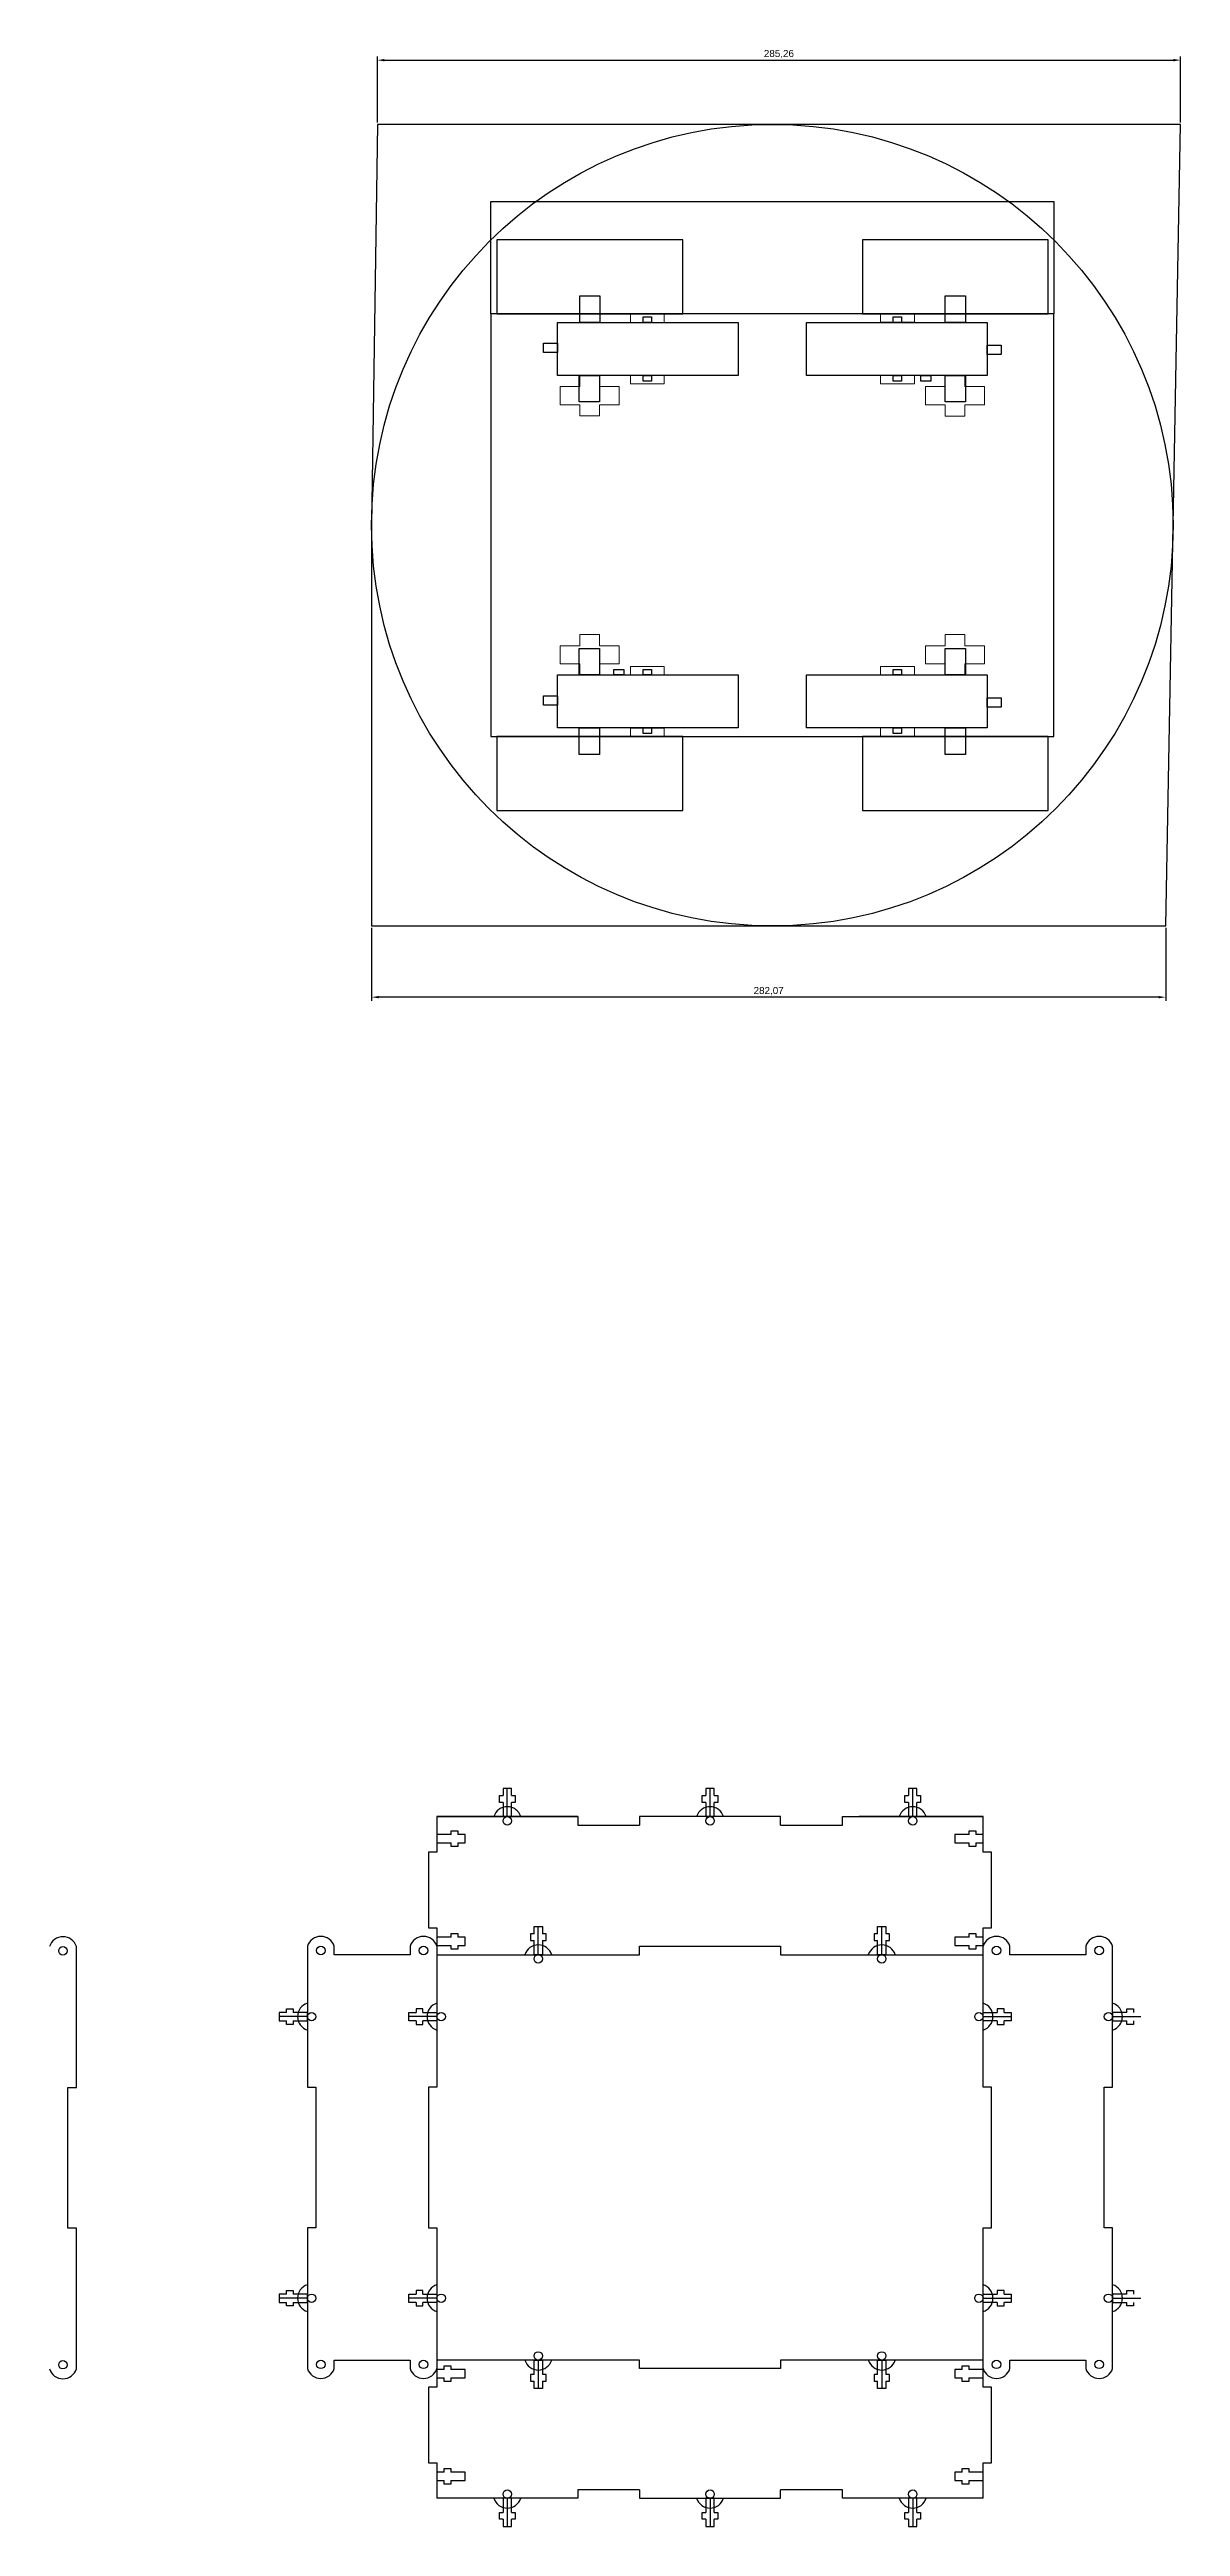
# Model space of a CAD drawing. Header units: millimetres. Extents: x 1473 to 3135, y 180 to 1758.
# Drawn here: x 2003 to 2405, y 180 to 1059 of the extents above; entities that cross this region are included whole.
import ezdxf

# ---------------------------------------------------------------- set-up
doc = ezdxf.new("R2010")
doc.units = ezdxf.units.MM
doc.layers.add('Layer 1', color=7, linetype='Continuous')
doc.styles.get("Standard").update_dxf_attribs({"font": 'Arial.ttf'})
doc.dimstyles.new('ISO-25', dxfattribs={"dimtxt": 2.5, "dimasz": 2.5, "dimexe": 1.25, "dimexo": 0.625, "dimtad": 1, "dimtxsty": 'Standard', "dimcen": 2.5, "dimadec": 0, "dimazin": 0, "dimtfac": 1, "dimtmove": 0, "dimatfit": 3, "dimfxl": 1, "dimarcsym": 0})

# ---------------------------------------------------------------- blocks, each defined once
blk = doc.blocks.new('*D2')
at = {"color": 0, "lineweight": -2, "transparency": 16777216}
for p, q in [((2119.56, 1033.39), (2119.56, 1056.82)), ((2404.81, 1033.39), (2404.81, 1056.82)), ((2122.06, 1055.57), (2402.31, 1055.57))]:
    blk.add_line(p, q, dxfattribs=at)
at = {"color": 0, "transparency": 16777216}
for points in [[(2122.06, 1055.99), (2122.06, 1055.15), (2119.56, 1055.57)], [(2402.31, 1055.99), (2402.31, 1055.15), (2404.81, 1055.57)]]:
    blk.add_solid(points, dxfattribs=at)
at = {"layer": 'Defpoints', "color": 0, "transparency": 16777216}
for p in [(2404.81, 1055.57), (2119.56, 1032.76), (2404.81, 1032.76)]:
    blk.add_point(p, dxfattribs=at)
at = {"color": 0, "transparency": 16777216, "insert": (2262.18, 1057.7), "char_height": 2.5, "attachment_point": 5}
blk.add_mtext('285,26', dxfattribs=at)
blk = doc.blocks.new('*D3')
at = {"color": 0, "lineweight": -2, "transparency": 16777216}
for p, q in [((2117.51, 747.45), (2117.51, 721.54)), ((2399.58, 747.45), (2399.58, 721.54)), ((2397.08, 722.79), (2120.01, 722.79))]:
    blk.add_line(p, q, dxfattribs=at)
at = {"color": 0, "transparency": 16777216}
for points in [[(2120.01, 723.21), (2120.01, 722.38), (2117.51, 722.79)], [(2397.08, 723.21), (2397.08, 722.38), (2399.58, 722.79)]]:
    blk.add_solid(points, dxfattribs=at)
at = {"layer": 'Defpoints', "color": 0, "transparency": 16777216}
for p in [(2117.51, 748.07), (2399.58, 748.07), (2117.51, 722.79)]:
    blk.add_point(p, dxfattribs=at)
at = {"color": 0, "transparency": 16777216, "insert": (2258.54, 724.92), "char_height": 2.5, "attachment_point": 5}
blk.add_mtext('282,07', dxfattribs=at)

msp = doc.modelspace()

# ---------------------------------------------------------------- linework, layer by layer
for p, q in [((2310.249, 962.419), (2298.255, 962.419)), ((2209.454, 818.417), (2221.449, 818.417)), ((2165.715, 431.787), (2165.715, 441.787)), ((2237.715, 431.787), (2237.715, 441.787)), ((2309.715, 431.787), (2309.715, 441.787)), ((2190.715, 431.787), (2140.715, 431.787)), ((2262.715, 431.787), (2212.715, 431.787)), ((2334.715, 431.787), (2290.715, 431.787)), ((2176.715, 382.733), (2176.715, 392.733)), ((2298.715, 382.733), (2298.715, 392.733)), ((2094.715, 360.733), (2084.715, 360.733)), ((2140.715, 360.733), (2130.715, 360.733)), ((2334.715, 360.733), (2344.715, 360.733)), ((2380.715, 360.733), (2390.715, 360.733)), ((2094.715, 260.733), (2084.715, 260.733)), ((2140.715, 260.733), (2130.715, 260.733)), ((2334.715, 260.733), (2344.715, 260.733)), ((2380.715, 260.733), (2390.715, 260.733)), ((2176.715, 238.733), (2176.715, 228.733)), ((2298.715, 238.733), (2298.715, 228.733)), ((2165.715, 189.68), (2165.715, 179.68)), ((2237.715, 189.68), (2237.715, 179.68)), ((2309.715, 189.68), (2309.715, 179.68))]:
    msp.add_line(p, q)
for points in [[(2117.508, 890.418), (2117.508, 748.074), (2259.852, 748.074), (2399.577, 748.074), (2402.195, 890.418), (2404.814, 1032.761), (2119.555, 1032.761), (2117.508, 890.418)], [(2159.852, 965.418), (2159.852, 1005.418), (2359.852, 1005.418), (2359.852, 965.418), (2159.852, 965.418)], [(2162.027, 991.718), (2162.027, 965.418), (2228.027, 965.418), (2228.027, 991.718), (2162.027, 991.718)], [(2291.852, 991.718), (2291.852, 965.418), (2357.852, 965.418), (2357.852, 991.718), (2291.852, 991.718)], [(2195.027, 962.419), (2191.427, 962.419), (2191.427, 971.819), (2198.627, 971.819), (2198.627, 962.419), (2191.427, 962.419)], [(2324.852, 962.419), (2321.252, 962.419), (2321.252, 971.819), (2328.452, 971.819), (2328.452, 962.419), (2321.252, 962.419)], [(2359.852, 965.418), (2159.852, 965.418), (2159.852, 815.418), (2359.852, 815.418), (2359.852, 965.418)], [(2183.552, 943.619), (2183.552, 962.419), (2247.752, 962.419), (2247.752, 943.619), (2183.552, 943.619)], [(2215.452, 964.419), (2216.952, 964.419), (2216.952, 962.419), (2213.952, 962.419), (2213.952, 964.419), (2216.952, 964.419)], [(2336.152, 962.419), (2336.152, 943.619), (2271.952, 943.619), (2271.952, 962.419), (2336.152, 962.419)], [(2304.252, 962.419), (2302.752, 962.419), (2302.752, 964.419), (2305.752, 964.419), (2305.752, 962.419), (2302.752, 962.419)], [(2178.552, 953.019), (2178.552, 955.006), (2183.552, 955.006), (2183.552, 951.715), (2178.552, 951.715), (2178.552, 953.019)], [(2341.152, 953.019), (2341.152, 951.033), (2336.152, 951.033), (2336.152, 954.324), (2341.152, 954.324), (2341.152, 953.019)], [(2194.852, 943.619), (2198.452, 943.619), (2198.452, 934.219), (2191.252, 934.219), (2191.252, 943.619), (2198.452, 943.619)], [(2215.452, 943.619), (2216.952, 943.619), (2216.952, 941.619), (2213.952, 941.619), (2213.952, 943.619), (2216.952, 943.619)], [(2304.252, 941.619), (2302.752, 941.619), (2302.752, 943.619), (2305.752, 943.619), (2305.752, 941.619), (2302.752, 941.619)], [(2312.602, 941.619), (2312.602, 943.619), (2316.102, 943.619), (2316.102, 941.619), (2312.602, 941.619)], [(2324.852, 934.219), (2321.252, 934.219), (2321.252, 943.619), (2328.452, 943.619), (2328.452, 934.219), (2321.252, 934.219)], [(2194.852, 846.617), (2198.452, 846.617), (2198.452, 837.217), (2191.252, 837.217), (2191.252, 846.617), (2198.452, 846.617)], [(2324.852, 837.217), (2321.252, 837.217), (2321.252, 846.617), (2328.452, 846.617), (2328.452, 837.217), (2321.252, 837.217)], [(2183.552, 818.417), (2183.552, 837.217), (2247.752, 837.217), (2247.752, 818.417), (2183.552, 818.417)], [(2207.102, 839.217), (2207.102, 837.217), (2203.602, 837.217), (2203.602, 839.217), (2207.102, 839.217)], [(2215.452, 839.217), (2216.952, 839.217), (2216.952, 837.217), (2213.952, 837.217), (2213.952, 839.217), (2216.952, 839.217)], [(2336.152, 837.217), (2336.152, 818.417), (2271.952, 818.417), (2271.952, 837.217), (2336.152, 837.217)], [(2304.252, 837.217), (2302.752, 837.217), (2302.752, 839.217), (2305.752, 839.217), (2305.752, 837.217), (2302.752, 837.217)], [(2178.552, 827.817), (2178.552, 829.803), (2183.552, 829.803), (2183.552, 826.512), (2178.552, 826.512), (2178.552, 827.817)], [(2341.152, 827.817), (2341.152, 825.83), (2336.152, 825.83), (2336.152, 829.121), (2341.152, 829.121), (2341.152, 827.817)], [(2194.852, 818.417), (2198.452, 818.417), (2198.452, 809.017), (2191.252, 809.017), (2191.252, 818.417), (2198.452, 818.417)], [(2215.452, 818.417), (2216.952, 818.417), (2216.952, 816.417), (2213.952, 816.417), (2213.952, 818.417), (2216.952, 818.417)], [(2304.252, 816.417), (2302.752, 816.417), (2302.752, 818.417), (2305.752, 818.417), (2305.752, 816.417), (2302.752, 816.417)], [(2324.852, 809.017), (2321.252, 809.017), (2321.252, 818.417), (2328.452, 818.417), (2328.452, 809.017), (2321.252, 809.017)], [(2162.027, 815.418), (2162.027, 789.118), (2228.027, 789.118), (2228.027, 815.418), (2162.027, 815.418)], [(2291.852, 815.418), (2291.852, 789.118), (2357.852, 789.118), (2357.852, 815.418), (2291.852, 815.418)], [(2167.215, 439.216), (2167.215, 441.787), (2164.215, 441.787), (2164.215, 439.216)], [(2239.215, 439.216), (2239.215, 441.787), (2236.215, 441.787), (2236.215, 439.216)], [(2311.215, 439.216), (2311.215, 441.787), (2308.215, 441.787), (2308.215, 439.216)], [(2140.715, 431.787), (2140.715, 419.194), (2137.715, 419.194), (2137.715, 392.273)], [(2140.715, 431.787), (2190.715, 431.787), (2190.715, 428.787), (2212.715, 428.787)], [(2164.215, 436.816), (2162.965, 436.816), (2162.965, 439.216), (2164.215, 439.216)], [(2164.215, 436.816), (2164.215, 431.787), (2167.215, 431.787)], [(2167.215, 439.216), (2168.465, 439.216), (2168.465, 436.816)], [(2167.215, 431.787), (2167.215, 436.816)], [(2168.465, 436.816), (2167.215, 436.816)], [(2237.715, 431.787), (2212.715, 431.787), (2212.715, 428.787)], [(2236.215, 436.816), (2234.965, 436.816), (2234.965, 439.216), (2236.215, 439.216)], [(2236.215, 436.816), (2236.215, 431.787), (2239.215, 431.787)], [(2262.715, 428.787), (2262.715, 431.787), (2237.715, 431.787)], [(2239.215, 439.216), (2240.465, 439.216), (2240.465, 436.816)], [(2239.215, 431.787), (2239.215, 436.816)], [(2240.465, 436.816), (2239.215, 436.816)], [(2262.715, 431.787), (2240.715, 431.787)], [(2262.715, 382.733), (2334.715, 382.733), (2334.715, 392.273), (2337.715, 392.273), (2337.715, 419.194), (2334.715, 419.194), (2334.715, 431.787)], [(2262.715, 428.787), (2284.715, 428.787), (2284.715, 431.787), (2334.715, 431.787)], [(2308.215, 436.816), (2306.965, 436.816), (2306.965, 439.216), (2308.215, 439.216)], [(2308.215, 436.816), (2308.215, 431.787), (2311.215, 431.787)], [(2311.215, 439.216), (2312.465, 439.216), (2312.465, 436.816)], [(2311.215, 431.787), (2311.215, 436.816)], [(2312.465, 436.816), (2311.215, 436.816)], [(2145.744, 425.464), (2140.715, 425.464), (2140.715, 422.464)], [(2140.715, 422.464), (2145.744, 422.464)], [(2145.744, 425.464), (2145.744, 426.714), (2148.144, 426.714), (2148.144, 425.464)], [(2145.744, 421.214), (2145.744, 422.464)], [(2148.144, 422.464), (2148.144, 421.214), (2145.744, 421.214)], [(2148.144, 422.464), (2150.715, 422.464), (2150.715, 425.464), (2148.144, 425.464)], [(2329.744, 425.464), (2324.715, 425.464), (2324.715, 422.464)], [(2324.715, 422.464), (2329.744, 422.464)], [(2329.744, 425.464), (2329.744, 426.714), (2332.144, 426.714), (2332.144, 425.464)], [(2329.744, 421.214), (2329.744, 422.464)], [(2332.144, 422.464), (2332.144, 421.214), (2329.744, 421.214)], [(2332.144, 422.464), (2334.715, 422.464), (2334.715, 425.464), (2332.144, 425.464)], [(2137.715, 392.273), (2140.715, 392.273), (2140.715, 382.733), (2212.715, 382.733)], [(2145.744, 389.003), (2140.715, 389.003), (2140.715, 386.003)], [(2145.744, 389.003), (2145.744, 390.253), (2148.144, 390.253), (2148.144, 389.003)], [(2148.144, 386.003), (2150.715, 386.003), (2150.715, 389.003), (2148.144, 389.003)], [(2175.215, 390.162), (2173.965, 390.162), (2173.965, 387.762)], [(2173.965, 387.762), (2175.215, 387.762)], [(2175.215, 390.162), (2175.215, 392.733), (2178.215, 392.733), (2178.215, 390.162)], [(2175.215, 382.733), (2175.215, 387.762)], [(2178.215, 387.762), (2178.215, 382.733), (2175.215, 382.733)], [(2178.215, 387.762), (2179.465, 387.762), (2179.465, 390.162), (2178.215, 390.162)], [(2297.215, 390.162), (2295.965, 390.162), (2295.965, 387.762)], [(2295.965, 387.762), (2297.215, 387.762)], [(2297.215, 390.162), (2297.215, 392.733), (2300.215, 392.733), (2300.215, 390.162)], [(2297.215, 382.733), (2297.215, 387.762)], [(2300.215, 387.762), (2300.215, 382.733), (2297.215, 382.733)], [(2300.215, 387.762), (2301.465, 387.762), (2301.465, 390.162), (2300.215, 390.162)], [(2329.744, 389.003), (2324.715, 389.003), (2324.715, 386.003)], [(2329.744, 389.003), (2329.744, 390.253), (2332.144, 390.253), (2332.144, 389.003)], [(2332.144, 386.003), (2334.715, 386.003), (2334.715, 389.003), (2332.144, 389.003)], [(2012.652, 235.626), (2012.652, 235.626), (2012.652, 285.626), (2009.652, 285.626), (2009.652, 335.626), (2012.652, 335.626), (2012.652, 385.626), (2012.652, 385.626)], [(2094.715, 385.733), (2094.715, 335.733), (2097.715, 335.733), (2097.715, 285.733), (2094.715, 285.733), (2094.715, 235.733)], [(2131.176, 385.733), (2131.176, 382.733), (2104.255, 382.733), (2104.255, 385.733)], [(2140.715, 385.733), (2140.715, 385.733), (2140.715, 335.733), (2137.715, 335.733), (2137.715, 285.733), (2140.715, 285.733), (2140.715, 235.733), (2140.715, 235.733)], [(2140.715, 386.003), (2145.744, 386.003)], [(2145.744, 384.753), (2145.744, 386.003)], [(2148.144, 386.003), (2148.144, 384.753), (2145.744, 384.753)], [(2212.715, 382.733), (2212.715, 385.733), (2237.715, 385.733), (2262.715, 385.733), (2262.715, 382.733)], [(2324.715, 386.003), (2329.744, 386.003)], [(2329.744, 384.753), (2329.744, 386.003)], [(2332.144, 386.003), (2332.144, 384.753), (2329.744, 384.753)], [(2334.715, 235.733), (2334.715, 235.733), (2334.715, 285.733), (2337.715, 285.733), (2337.715, 335.733), (2334.715, 335.733), (2334.715, 385.733), (2334.715, 385.733)], [(2371.176, 385.733), (2371.176, 382.733), (2344.255, 382.733), (2344.255, 385.733)], [(2380.715, 235.733), (2380.715, 285.733), (2377.715, 285.733), (2377.715, 335.733), (2380.715, 335.733), (2380.715, 385.733)], [(2087.286, 362.233), (2084.715, 362.233), (2084.715, 359.233), (2087.286, 359.233)], [(2087.286, 362.233), (2087.286, 363.483), (2089.686, 363.483)], [(2089.686, 363.483), (2089.686, 362.233)], [(2094.715, 362.233), (2089.686, 362.233)], [(2089.686, 359.233), (2094.715, 359.233), (2094.715, 362.233)], [(2133.286, 359.233), (2130.715, 359.233), (2130.715, 362.233), (2133.286, 362.233)], [(2135.686, 362.233), (2135.686, 363.483), (2133.286, 363.483), (2133.286, 362.233)], [(2135.686, 362.233), (2140.715, 362.233), (2140.715, 359.233)], [(2334.715, 362.233), (2339.744, 362.233)], [(2339.744, 359.233), (2334.715, 359.233), (2334.715, 362.233)], [(2339.744, 363.483), (2339.744, 362.233)], [(2342.144, 362.233), (2342.144, 363.483), (2339.744, 363.483)], [(2342.144, 362.233), (2344.715, 362.233), (2344.715, 359.233), (2342.144, 359.233)], [(2385.744, 362.233), (2380.715, 362.233), (2380.715, 359.233)], [(2385.744, 362.233), (2385.744, 363.483), (2388.144, 363.483), (2388.144, 362.233)], [(2089.686, 359.233), (2089.686, 357.983), (2087.286, 357.983), (2087.286, 359.233)], [(2133.286, 359.233), (2133.286, 357.983), (2135.686, 357.983)], [(2140.715, 359.233), (2135.686, 359.233)], [(2135.686, 357.983), (2135.686, 359.233)], [(2339.744, 359.233), (2339.744, 357.983), (2342.144, 357.983), (2342.144, 359.233)], [(2380.715, 359.233), (2385.744, 359.233)], [(2385.744, 357.983), (2385.744, 359.233)], [(2388.144, 359.233), (2388.144, 357.983), (2385.744, 357.983)], [(2009.652, 285.626), (2009.652, 335.626)], [(2137.715, 335.733), (2137.715, 285.733)], [(2337.715, 285.733), (2337.715, 335.733)], [(2087.286, 262.233), (2084.715, 262.233), (2084.715, 259.233), (2087.286, 259.233)], [(2087.286, 262.233), (2087.286, 263.483), (2089.686, 263.483)], [(2089.686, 259.233), (2089.686, 257.983), (2087.286, 257.983), (2087.286, 259.233)], [(2089.686, 263.483), (2089.686, 262.233)], [(2094.715, 262.233), (2089.686, 262.233)], [(2089.686, 259.233), (2094.715, 259.233), (2094.715, 262.233)], [(2133.286, 259.233), (2130.715, 259.233), (2130.715, 262.233), (2133.286, 262.233)], [(2135.686, 262.233), (2135.686, 263.483), (2133.286, 263.483), (2133.286, 262.233)], [(2133.286, 259.233), (2133.286, 257.983), (2135.686, 257.983)], [(2135.686, 262.233), (2140.715, 262.233), (2140.715, 259.233)], [(2140.715, 259.233), (2135.686, 259.233)], [(2135.686, 257.983), (2135.686, 259.233)], [(2334.715, 262.233), (2339.744, 262.233)], [(2339.744, 259.233), (2334.715, 259.233), (2334.715, 262.233)], [(2339.744, 263.483), (2339.744, 262.233)], [(2342.144, 262.233), (2342.144, 263.483), (2339.744, 263.483)], [(2339.744, 259.233), (2339.744, 257.983), (2342.144, 257.983), (2342.144, 259.233)], [(2342.144, 262.233), (2344.715, 262.233), (2344.715, 259.233), (2342.144, 259.233)], [(2385.744, 262.233), (2380.715, 262.233), (2380.715, 259.233)], [(2380.715, 259.233), (2385.744, 259.233)], [(2385.744, 262.233), (2385.744, 263.483), (2388.144, 263.483), (2388.144, 262.233)], [(2385.744, 257.983), (2385.744, 259.233)], [(2388.144, 259.233), (2388.144, 257.983), (2385.744, 257.983)], [(2104.255, 235.733), (2104.255, 238.733), (2131.176, 238.733), (2131.176, 235.733)], [(2212.715, 238.733), (2140.715, 238.733), (2140.715, 229.194), (2137.715, 229.194), (2137.715, 202.273), (2140.715, 202.273), (2140.715, 189.68)], [(2175.215, 233.704), (2175.215, 238.733), (2178.215, 238.733)], [(2178.215, 238.733), (2178.215, 233.704)], [(2262.715, 238.733), (2262.715, 235.733), (2237.715, 235.733), (2212.715, 235.733), (2212.715, 238.733)], [(2337.715, 229.194), (2334.715, 229.194), (2334.715, 238.733), (2262.715, 238.733)], [(2297.215, 233.704), (2297.215, 238.733), (2300.215, 238.733)], [(2300.215, 238.733), (2300.215, 233.704)], [(2344.255, 235.733), (2344.255, 238.733), (2371.176, 238.733), (2371.176, 235.733)], [(2143.286, 235.464), (2140.715, 235.464), (2140.715, 232.464), (2143.286, 232.464)], [(2143.286, 235.464), (2143.286, 236.714), (2145.686, 236.714)], [(2145.686, 232.464), (2145.686, 231.214), (2143.286, 231.214), (2143.286, 232.464)], [(2145.686, 236.714), (2145.686, 235.464)], [(2150.715, 235.464), (2145.686, 235.464)], [(2145.686, 232.464), (2150.715, 232.464), (2150.715, 235.464)], [(2175.215, 233.704), (2173.965, 233.704), (2173.965, 231.304), (2175.215, 231.304)], [(2178.215, 231.304), (2178.215, 228.733), (2175.215, 228.733), (2175.215, 231.304)], [(2179.465, 233.704), (2178.215, 233.704)], [(2178.215, 231.304), (2179.465, 231.304), (2179.465, 233.704)], [(2297.215, 233.704), (2295.965, 233.704), (2295.965, 231.304), (2297.215, 231.304)], [(2300.215, 231.304), (2300.215, 228.733), (2297.215, 228.733), (2297.215, 231.304)], [(2301.465, 233.704), (2300.215, 233.704)], [(2300.215, 231.304), (2301.465, 231.304), (2301.465, 233.704)], [(2327.286, 235.464), (2324.715, 235.464), (2324.715, 232.464), (2327.286, 232.464)], [(2327.286, 235.464), (2327.286, 236.714), (2329.686, 236.714)], [(2329.686, 232.464), (2329.686, 231.214), (2327.286, 231.214), (2327.286, 232.464)], [(2329.686, 236.714), (2329.686, 235.464)], [(2334.715, 235.464), (2329.686, 235.464)], [(2329.686, 232.464), (2334.715, 232.464), (2334.715, 235.464)], [(2334.715, 189.68), (2334.715, 202.273), (2337.715, 202.273), (2337.715, 229.194)], [(2143.286, 199.003), (2140.715, 199.003), (2140.715, 196.003), (2143.286, 196.003)], [(2143.286, 199.003), (2143.286, 200.253), (2145.686, 200.253)], [(2145.686, 196.003), (2145.686, 194.753), (2143.286, 194.753), (2143.286, 196.003)], [(2145.686, 200.253), (2145.686, 199.003)], [(2150.715, 199.003), (2145.686, 199.003)], [(2145.686, 196.003), (2150.715, 196.003), (2150.715, 199.003)], [(2327.286, 199.003), (2324.715, 199.003), (2324.715, 196.003), (2327.286, 196.003)], [(2327.286, 199.003), (2327.286, 200.253), (2329.686, 200.253)], [(2329.686, 196.003), (2329.686, 194.753), (2327.286, 194.753), (2327.286, 196.003)], [(2329.686, 200.253), (2329.686, 199.003)], [(2334.715, 199.003), (2329.686, 199.003)], [(2329.686, 196.003), (2334.715, 196.003), (2334.715, 199.003)], [(2212.715, 192.68), (2190.715, 192.68), (2190.715, 189.68), (2140.715, 189.68)], [(2164.215, 189.68), (2164.215, 184.651)], [(2167.215, 184.651), (2167.215, 189.68), (2164.215, 189.68)], [(2212.715, 192.68), (2212.715, 189.68), (2237.715, 189.68)], [(2236.215, 189.68), (2236.215, 184.651)], [(2239.215, 184.651), (2239.215, 189.68), (2236.215, 189.68)], [(2237.715, 189.68), (2262.715, 189.68), (2262.715, 192.68)], [(2334.715, 189.68), (2284.715, 189.68), (2284.715, 192.68), (2262.715, 192.68)], [(2308.215, 189.68), (2308.215, 184.651)], [(2311.215, 184.651), (2311.215, 189.68), (2308.215, 189.68)], [(2162.965, 184.651), (2164.215, 184.651)], [(2164.215, 182.251), (2162.965, 182.251), (2162.965, 184.651)], [(2164.215, 182.251), (2164.215, 179.68), (2167.215, 179.68), (2167.215, 182.251)], [(2167.215, 184.651), (2168.465, 184.651), (2168.465, 182.251), (2167.215, 182.251)], [(2234.965, 184.651), (2236.215, 184.651)], [(2236.215, 182.251), (2234.965, 182.251), (2234.965, 184.651)], [(2236.215, 182.251), (2236.215, 179.68), (2239.215, 179.68), (2239.215, 182.251)], [(2239.215, 184.651), (2240.465, 184.651), (2240.465, 182.251), (2239.215, 182.251)], [(2306.965, 184.651), (2308.215, 184.651)], [(2308.215, 182.251), (2306.965, 182.251), (2306.965, 184.651)], [(2308.215, 182.251), (2308.215, 179.68), (2311.215, 179.68), (2311.215, 182.251)], [(2311.215, 184.651), (2312.465, 184.651), (2312.465, 182.251), (2311.215, 182.251)]]:
    msp.add_lwpolyline(points)
for centre, radius in [((2259.852, 890.418), 142.344), ((2165.715, 430.287), 1.5), ((2237.715, 430.287), 1.5), ((2309.715, 430.287), 1.5), ((2007.883, 384.126), 1.5), ((2099.485, 384.233), 1.5), ((2135.946, 384.233), 1.5), ((2176.715, 381.233), 1.5), ((2298.715, 381.233), 1.5), ((2339.485, 384.233), 1.5), ((2375.946, 384.233), 1.5), ((2096.215, 360.733), 1.5), ((2142.215, 360.733), 1.5), ((2333.215, 360.733), 1.5), ((2379.215, 360.733), 1.5), ((2096.215, 260.733), 1.5), ((2142.215, 260.733), 1.5), ((2333.215, 260.733), 1.5), ((2379.215, 260.733), 1.5), ((2007.883, 237.126), 1.5), ((2099.485, 237.233), 1.5), ((2135.946, 237.233), 1.5), ((2176.715, 240.233), 1.5), ((2298.715, 240.233), 1.5), ((2339.485, 237.233), 1.5), ((2375.946, 237.233), 1.5), ((2165.715, 191.18), 1.5), ((2237.715, 191.18), 1.5), ((2309.715, 191.18), 1.5)]:
    msp.add_circle(centre, radius)
for centre, start, end in [((2165.715, 430.287), 17.457603, 162.542397), ((2237.715, 430.287), 17.457603, 162.542397), ((2309.715, 430.287), 17.457603, 162.542397), ((2007.883, 384.126), 17.457603, 162.542397), ((2099.485, 384.233), 17.457603, 162.542397), ((2135.946, 384.233), 17.457603, 162.542397), ((2339.485, 384.233), 17.457603, 162.542397), ((2375.946, 384.233), 17.457603, 162.542397), ((2176.715, 381.233), 17.457603, 162.542397), ((2298.715, 381.233), 17.457603, 162.542397), ((2096.215, 360.733), 107.457603, 252.542397), ((2142.215, 360.733), 107.457603, 252.542397), ((2333.215, 360.733), 287.457603, 72.542397), ((2379.215, 360.733), 287.457603, 72.542397), ((2096.215, 260.733), 107.457603, 252.542397), ((2142.215, 260.733), 107.457603, 252.542397), ((2333.215, 260.733), 287.457603, 72.542397), ((2379.215, 260.733), 287.457603, 72.542397), ((2176.715, 240.233), 197.457603, 342.542397), ((2298.715, 240.233), 197.457603, 342.542397), ((2007.883, 237.126), 197.457603, 342.542397), ((2099.485, 237.233), 197.457603, 342.542397), ((2135.946, 237.233), 197.457603, 342.542397), ((2339.485, 237.233), 197.457603, 342.542397), ((2375.946, 237.233), 197.457603, 342.542397), ((2165.715, 191.18), 197.457603, 342.542397), ((2237.715, 191.18), 197.457603, 342.542397), ((2309.715, 191.18), 197.457603, 342.542397)]:
    msp.add_arc(centre, 5, start, end)
at = {"layer": 'Layer 1', "lineweight": 0}
for points in [[(2221.449, 965.418), (2221.449, 962.419), (2209.419, 962.419), (2209.419, 965.418)], [(2310.285, 962.419), (2298.255, 962.419), (2298.255, 965.418)], [(2310.285, 965.418), (2310.285, 962.419)], [(2184.442, 939.703), (2191.427, 939.703), (2191.427, 943.725), (2198.448, 943.725), (2198.448, 939.703), (2205.433, 939.703), (2205.433, 933.212), (2198.448, 933.212), (2198.448, 929.226), (2191.427, 929.226), (2191.427, 933.212), (2184.442, 933.212), (2184.442, 939.703)], [(2209.419, 943.619), (2221.449, 943.619), (2221.449, 940.621), (2209.419, 940.621), (2209.419, 943.619)], [(2310.285, 940.621), (2298.255, 940.621), (2298.255, 943.619), (2310.285, 943.619), (2310.285, 940.621)], [(2335.261, 933.212), (2328.276, 933.212), (2328.276, 929.191), (2321.256, 929.191), (2321.256, 933.212), (2314.271, 933.212), (2314.271, 939.703), (2321.256, 939.703), (2321.256, 943.69), (2328.276, 943.69), (2328.276, 939.703), (2335.261, 939.703), (2335.261, 933.212)], [(2184.442, 847.623), (2191.427, 847.623), (2191.427, 851.645), (2198.448, 851.645), (2198.448, 847.623), (2205.433, 847.623), (2205.433, 841.132), (2198.448, 841.132), (2198.448, 837.146), (2191.427, 837.146), (2191.427, 841.132), (2184.442, 841.132), (2184.442, 847.623)], [(2335.261, 841.132), (2328.276, 841.132), (2328.276, 837.111), (2321.256, 837.111), (2321.256, 841.132), (2314.271, 841.132), (2314.271, 847.623), (2321.256, 847.623), (2321.256, 851.61), (2328.276, 851.61), (2328.276, 847.623), (2335.261, 847.623), (2335.261, 841.132)], [(2209.419, 840.215), (2221.449, 840.215), (2221.449, 837.217), (2209.419, 837.217), (2209.419, 840.215)], [(2310.285, 837.217), (2298.255, 837.217), (2298.255, 840.215), (2310.285, 840.215), (2310.285, 837.217)], [(2209.419, 815.418), (2209.419, 818.417)], [(2209.419, 818.417), (2221.449, 818.417), (2221.449, 815.418)], [(2298.255, 815.418), (2298.255, 818.417), (2310.285, 818.417), (2310.285, 815.418)]]:
    msp.add_lwpolyline(points, dxfattribs=at)

# ---------------------------------------------------------------- dimensions: what is measured, and where the dimension line sits
for base, p1, p2, picture, middle in [((2404.814, 1055.569), (2119.555, 1032.761), (2404.814, 1032.761), '*D2', (2262.184, 1057.697)), ((2117.508, 722.792), (2399.577, 748.074), (2117.508, 748.074), '*D3', (2258.543, 724.919))]:
    dim = msp.add_linear_dim(base=base, p1=p1, p2=p2, dimstyle='ISO-25')
    dim.commit()
    dim.dimension.update_dxf_attribs({"geometry": picture, "text_midpoint": middle})

doc.saveas('drawing.dxf')
